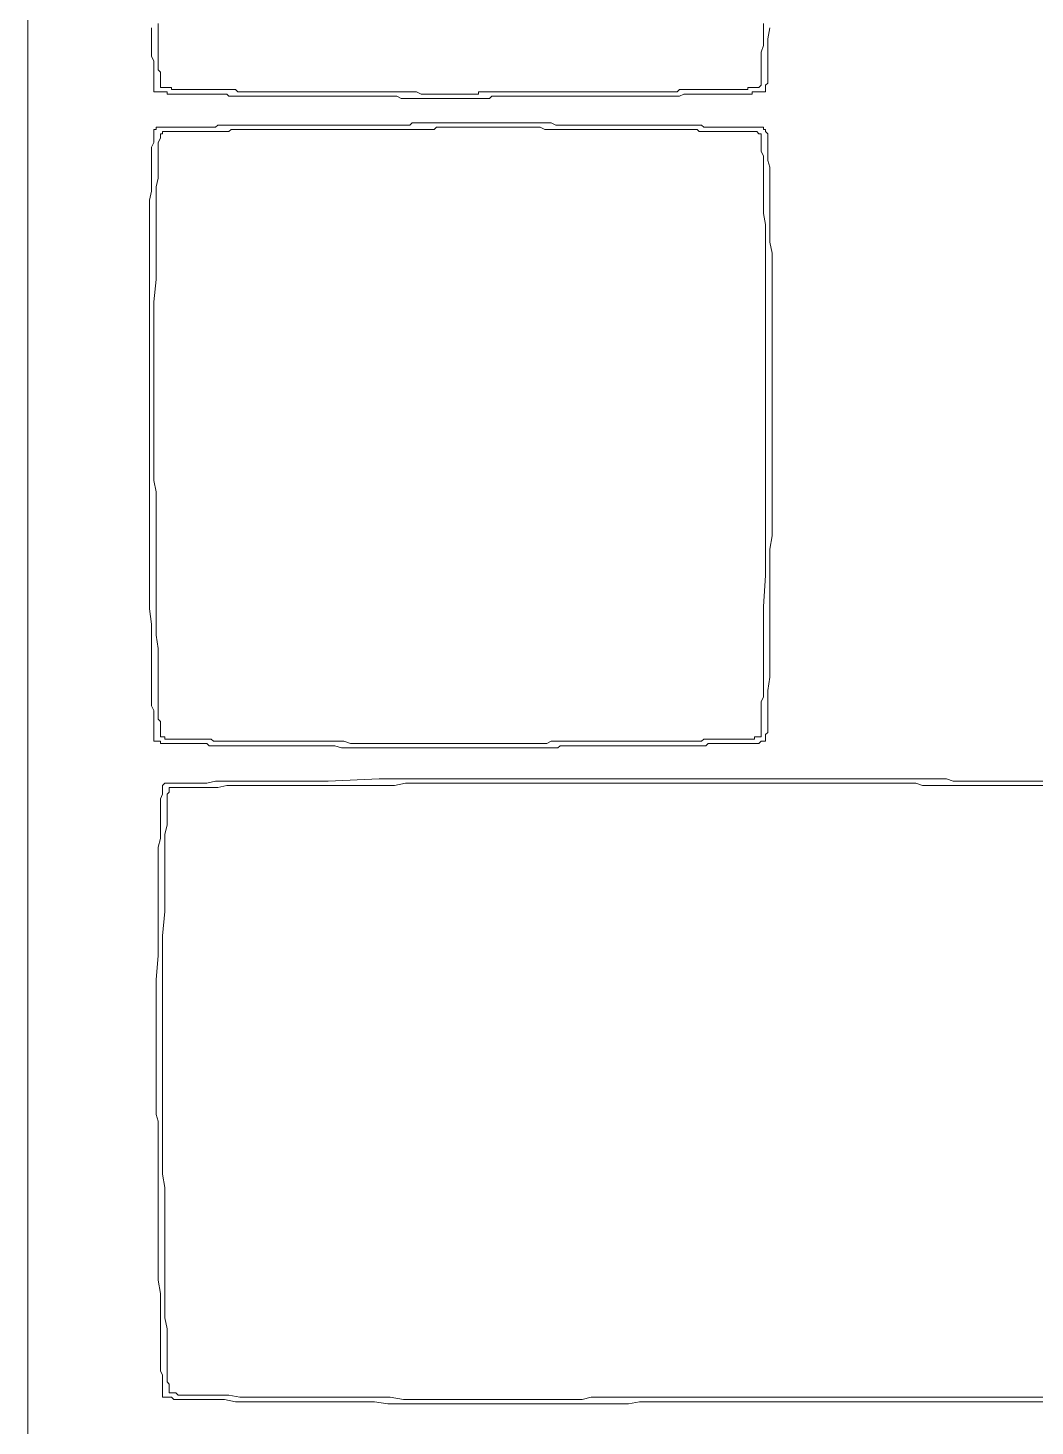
# Model space of a CAD drawing. Extents: x 185064 to 343242, y -369192 to -264966.
# Drawn here: x 263208 to 264792, y -294401 to -292202 of the extents above; entities that cross this region are included whole.
import ezdxf

# ---------------------------------------------------------------- set-up
doc = ezdxf.new("R2010")
doc.units = 0

# ---------------------------------------------------------------- blocks, each defined once
blk = doc.blocks.new('awertawer')
at = {"color": 8, "lineweight": 0}
blk.add_lwpolyline([(250105.4, -310704.4), (254393.8, -310704.4), (254393.8, -313852.9), (250105.4, -313852.9)], close=True, dxfattribs=at)
at = {"color": 3, "lineweight": 0}
for points in [[(251166.5, -311733.9), (251163.3, -311749.7), (251163.3, -311759.2), (251163.3, -311765.5), (251163.3, -311775), (251163.3, -311781.3), (251163.3, -311787.6), (251163.3, -311793.9), (251163.3, -311797.1), (251163.3, -311803.4), (251163.3, -311809.7), (251163.3, -311812.9), (251160.1, -311816), (251160.1, -311819.2), (251160.1, -311822.3), (251160.1, -311825.5), (251157, -311825.5), (251153.8, -311825.5), (251150.7, -311825.5), (251147.5, -311825.5), (251144.4, -311825.5), (251141.2, -311825.5), (251141.2, -311828.7), (251138, -311828.7), (251134.9, -311828.7), (251131.7, -311828.7), (251128.6, -311828.7), (251125.4, -311828.7), (251122.3, -311828.7), (251119.1, -311828.7), (251115.9, -311828.7), (251112.8, -311828.7), (251109.6, -311828.7), (251106.5, -311828.7), (251103.3, -311828.7), (251100.1, -311828.7), (251097, -311828.7), (251093.8, -311828.7), (251087.5, -311828.7), (251084.4, -311828.7), (251081.2, -311828.7), (251078, -311828.7), (251074.9, -311828.7), (251071.7, -311828.7), (251065.4, -311828.7), (251062.3, -311828.7), (251059.1, -311828.7), (251055.9, -311828.7), (251049.6, -311828.7), (251046.5, -311828.7), (251043.3, -311828.7), (251037, -311831.8), (251033.8, -311831.8), (251030.7, -311831.8), (251024.4, -311831.8), (251021.2, -311831.8), (251018, -311831.8), (251011.7, -311831.8), (251008.6, -311831.8), (251002.3, -311831.8), (250995.9, -311831.8), (250986.5, -311831.8), (250977, -311831.8), (250967.5, -311831.8), (250948.6, -311831.8), (250929.6, -311831.8), (250920.1, -311831.8), (250910.7, -311831.8), (250904.4, -311831.8), (250894.9, -311831.8), (250885.4, -311831.8), (250879.1, -311831.8), (250875.9, -311831.8), (250872.8, -311831.8), (250866.5, -311831.8), (250863.3, -311831.8), (250860.1, -311831.8), (250853.8, -311831.8), (250850.7, -311831.8), (250847.5, -311831.8), (250841.2, -311831.8), (250838, -311831.8), (250834.9, -311831.8), (250828.6, -311831.8), (250825.4, -311831.8), (250822.3, -311831.8), (250819.1, -311831.8), (250815.9, -311831.8), (250809.6, -311831.8), (250806.5, -311831.8), (250803.3, -311831.8), (250800.1, -311831.8), (250797, -311831.8), (250793.8, -311831.8), (250790.7, -311831.8), (250787.5, -311831.8), (250784.4, -311831.8), (250781.2, -311831.8), (250778, -311831.8), (250774.9, -311831.8), (250771.7, -311831.8), (250768.6, -311831.8), (250765.4, -311835), (250762.3, -311835), (250759.1, -311835), (250755.9, -311835), (250752.8, -311835), (250749.6, -311835), (250746.5, -311835), (250743.3, -311835), (250740.1, -311835), (250737, -311835), (250733.8, -311835), (250730.7, -311835), (250727.5, -311835), (250724.4, -311835), (250721.2, -311835), (250718, -311835), (250714.9, -311835), (250711.7, -311835), (250708.6, -311835), (250705.4, -311835), (250702.3, -311835), (250699.1, -311835), (250695.9, -311835), (250692.8, -311835), (250689.6, -311835), (250686.5, -311835), (250680.1, -311835), (250677, -311835), (250673.8, -311835), (250670.7, -311835), (250667.5, -311835), (250661.2, -311835), (250658, -311835), (250654.9, -311835), (250651.7, -311835), (250645.4, -311835), (250642.3, -311835), (250639.1, -311835), (250632.8, -311831.8), (250629.6, -311831.8), (250626.5, -311831.8), (250620.1, -311831.8), (250617, -311831.8), (250610.7, -311831.8), (250607.5, -311831.8), (250604.4, -311831.8), (250598, -311831.8), (250594.9, -311831.8), (250588.6, -311831.8), (250579.1, -311831.8), (250569.6, -311831.8), (250560.1, -311831.8), (250553.8, -311831.8), (250544.4, -311831.8), (250534.9, -311831.8), (250515.9, -311831.8), (250506.5, -311831.8), (250497, -311831.8), (250487.5, -311831.8), (250478, -311831.8), (250468.6, -311831.8), (250459.1, -311831.8), (250452.8, -311831.8), (250449.6, -311831.8), (250446.5, -311831.8), (250440.1, -311831.8), (250437, -311831.8), (250430.7, -311831.8), (250427.5, -311831.8), (250424.4, -311831.8), (250418, -311831.8), (250414.9, -311831.8), (250411.7, -311831.8), (250405.4, -311831.8), (250402.3, -311831.8), (250399.1, -311831.8), (250392.8, -311831.8), (250389.6, -311828.7), (250386.5, -311828.7), (250383.3, -311828.7), (250377, -311828.7), (250373.8, -311828.7), (250370.7, -311828.7), (250367.5, -311828.7), (250364.4, -311828.7), (250361.2, -311828.7), (250354.9, -311828.7), (250351.7, -311828.7), (250348.6, -311828.7), (250345.4, -311828.7), (250342.3, -311828.7), (250339.1, -311828.7), (250335.9, -311828.7), (250332.8, -311828.7), (250329.6, -311828.7), (250326.5, -311828.7), (250323.3, -311828.7), (250320.1, -311828.7), (250317, -311828.7), (250313.8, -311828.7), (250310.7, -311828.7), (250307.5, -311828.7), (250304.4, -311828.7), (250304.4, -311825.5), (250301.2, -311825.5), (250298, -311825.5), (250294.9, -311825.5), (250291.7, -311825.5), (250288.6, -311825.5), (250285.4, -311825.5), (250285.4, -311822.3), (250285.4, -311819.2), (250285.4, -311816), (250285.4, -311812.9), (250285.4, -311809.7), (250285.4, -311803.4), (250285.4, -311797.1), (250285.4, -311793.9), (250285.4, -311787.6), (250285.4, -311781.3), (250282.3, -311775), (250282.3, -311765.5), (250282.3, -311759.2), (250282.3, -311749.7), (250282.3, -311733.9)], [(251157, -311727.6), (251157, -311746.5), (251157, -311752.9), (251157, -311759.2), (251153.8, -311768.7), (251153.8, -311775), (251153.8, -311781.3), (251153.8, -311787.6), (251153.8, -311793.9), (251153.8, -311797.1), (251153.8, -311803.4), (251153.8, -311806.5), (251153.8, -311809.7), (251153.8, -311812.9), (251153.8, -311816), (251150.7, -311819.2), (251147.5, -311819.2), (251144.4, -311819.2), (251141.2, -311819.2), (251138, -311819.2), (251134.9, -311819.2), (251134.9, -311822.3), (251131.7, -311822.3), (251128.6, -311822.3), (251125.4, -311822.3), (251122.3, -311822.3), (251119.1, -311822.3), (251115.9, -311822.3), (251112.8, -311822.3), (251109.6, -311822.3), (251106.5, -311822.3), (251103.3, -311822.3), (251100.1, -311822.3), (251097, -311822.3), (251093.8, -311822.3), (251090.7, -311822.3), (251087.5, -311822.3), (251084.4, -311822.3), (251081.2, -311822.3), (251078, -311822.3), (251074.9, -311822.3), (251071.7, -311822.3), (251068.6, -311822.3), (251065.4, -311822.3), (251059.1, -311822.3), (251055.9, -311822.3), (251052.8, -311822.3), (251049.6, -311822.3), (251043.3, -311822.3), (251040.1, -311822.3), (251037, -311822.3), (251033.8, -311825.5), (251027.5, -311825.5), (251024.4, -311825.5), (251021.2, -311825.5), (251014.9, -311825.5), (251011.7, -311825.5), (251008.6, -311825.5), (251002.3, -311825.5), (250999.1, -311825.5), (250989.6, -311825.5), (250980.1, -311825.5), (250970.7, -311825.5), (250964.4, -311825.5), (250945.4, -311825.5), (250926.5, -311825.5), (250917, -311825.5), (250910.7, -311825.5), (250901.2, -311825.5), (250891.7, -311825.5), (250882.3, -311825.5), (250879.1, -311825.5), (250872.8, -311825.5), (250869.6, -311825.5), (250866.5, -311825.5), (250860.1, -311825.5), (250857, -311825.5), (250853.8, -311825.5), (250847.5, -311825.5), (250844.4, -311825.5), (250841.2, -311825.5), (250838, -311825.5), (250831.7, -311825.5), (250828.6, -311825.5), (250825.4, -311825.5), (250822.3, -311825.5), (250819.1, -311825.5), (250812.8, -311825.5), (250809.6, -311825.5), (250806.5, -311825.5), (250803.3, -311825.5), (250800.1, -311825.5), (250797, -311825.5), (250793.8, -311825.5), (250790.7, -311825.5), (250787.5, -311825.5), (250784.4, -311825.5), (250781.2, -311825.5), (250778, -311825.5), (250774.9, -311825.5), (250771.7, -311825.5), (250768.6, -311825.5), (250765.4, -311825.5), (250762.3, -311825.5), (250759.1, -311825.5), (250755.9, -311825.5), (250752.8, -311825.5), (250749.6, -311825.5), (250749.6, -311828.7), (250746.5, -311828.7), (250743.3, -311828.7), (250740.1, -311828.7), (250737, -311828.7), (250733.8, -311828.7), (250730.7, -311828.7), (250727.5, -311828.7), (250724.4, -311828.7), (250721.2, -311828.7), (250718, -311828.7), (250714.9, -311828.7), (250711.7, -311828.7), (250708.6, -311828.7), (250705.4, -311828.7), (250702.3, -311828.7), (250699.1, -311828.7), (250695.9, -311828.7), (250692.8, -311828.7), (250689.6, -311828.7), (250686.5, -311828.7), (250680.1, -311828.7), (250677, -311828.7), (250673.8, -311828.7), (250670.7, -311828.7), (250667.5, -311828.7), (250661.2, -311825.5), (250658, -311825.5), (250654.9, -311825.5), (250651.7, -311825.5), (250645.4, -311825.5), (250642.3, -311825.5), (250639.1, -311825.5), (250632.8, -311825.5), (250629.6, -311825.5), (250626.5, -311825.5), (250620.1, -311825.5), (250617, -311825.5), (250610.7, -311825.5), (250607.5, -311825.5), (250604.4, -311825.5), (250598, -311825.5), (250594.9, -311825.5), (250585.4, -311825.5), (250575.9, -311825.5), (250566.5, -311825.5), (250557, -311825.5), (250547.5, -311825.5), (250538, -311825.5), (250519.1, -311825.5), (250509.6, -311825.5), (250503.3, -311825.5), (250493.8, -311825.5), (250484.4, -311825.5), (250474.9, -311825.5), (250465.4, -311825.5), (250462.3, -311825.5), (250455.9, -311825.5), (250452.8, -311825.5), (250446.5, -311825.5), (250443.3, -311825.5), (250440.1, -311825.5), (250433.8, -311825.5), (250430.7, -311825.5), (250424.4, -311825.5), (250421.2, -311825.5), (250418, -311825.5), (250411.7, -311825.5), (250408.6, -311825.5), (250405.4, -311825.5), (250402.3, -311822.3), (250395.9, -311822.3), (250392.8, -311822.3), (250389.6, -311822.3), (250386.5, -311822.3), (250383.3, -311822.3), (250377, -311822.3), (250373.8, -311822.3), (250370.7, -311822.3), (250367.5, -311822.3), (250364.4, -311822.3), (250361.2, -311822.3), (250358, -311822.3), (250354.9, -311822.3), (250351.7, -311822.3), (250348.6, -311822.3), (250345.4, -311822.3), (250342.3, -311822.3), (250339.1, -311822.3), (250335.9, -311822.3), (250332.8, -311822.3), (250329.6, -311822.3), (250326.5, -311822.3), (250323.3, -311822.3), (250320.1, -311822.3), (250317, -311822.3), (250313.8, -311822.3), (250310.7, -311822.3), (250310.7, -311819.2), (250307.5, -311819.2), (250304.4, -311819.2), (250301.2, -311819.2), (250298, -311819.2), (250294.9, -311819.2), (250294.9, -311816), (250294.9, -311812.9), (250294.9, -311809.7), (250294.9, -311806.5), (250294.9, -311803.4), (250294.9, -311797.1), (250291.7, -311793.9), (250291.7, -311787.6), (250291.7, -311781.3), (250291.7, -311775), (250291.7, -311768.7), (250291.7, -311759.2), (250291.7, -311752.9), (250291.7, -311746.5), (250291.7, -311727.6)], [(250298, -313691.8), (250298, -313688.7), (250298, -313685.5), (250298, -313682.3), (250298, -313679.2), (250298, -313676), (250298, -313669.7), (250298, -313666.5), (250298, -313660.2), (250294.9, -313653.9), (250294.9, -313647.6), (250294.9, -313641.3), (250294.9, -313631.8), (250294.9, -313625.5), (250294.9, -313616), (250294.9, -313600.2), (250294.9, -313581.3), (250294.9, -313562.3), (250294.9, -313543.4), (250291.7, -313524.4), (250291.7, -313502.3), (250291.7, -313461.3), (250291.7, -313417.1), (250291.7, -313398.1), (250291.7, -313376), (250291.7, -313357.1), (250291.7, -313338.1), (250291.7, -313319.2), (250291.7, -313303.4), (250291.7, -313297.1), (250288.6, -313287.6), (250288.6, -313281.3), (250288.6, -313275), (250288.6, -313268.7), (250288.6, -313262.3), (250288.6, -313256), (250288.6, -313252.9), (250288.6, -313246.5), (250288.6, -313243.4), (250288.6, -313240.2), (250288.6, -313237.1), (250288.6, -313233.9), (250288.6, -313230.8), (250288.6, -313215), (250288.6, -313199.2), (250288.6, -313164.4), (250288.6, -313095), (250291.7, -313060.2), (250291.7, -313025.5), (250291.7, -312993.9), (250291.7, -312978.1), (250291.7, -312962.3), (250291.7, -312946.5), (250291.7, -312930.8), (250291.7, -312918.1), (250291.7, -312905.5), (250294.9, -312892.9), (250294.9, -312880.2), (250294.9, -312870.8), (250294.9, -312858.1), (250294.9, -312848.7), (250294.9, -312842.3), (250294.9, -312836), (250298, -312829.7), (250298, -312823.4), (250298, -312820.2), (250298, -312817.1)], [(250298, -312817.1), (250301.2, -312813.9), (250304.4, -312813.9), (250307.5, -312813.9), (250310.7, -312813.9), (250313.8, -312813.9), (250320.1, -312813.9), (250329.6, -312813.9), (250339.1, -312813.9), (250348.6, -312813.9), (250361.2, -312813.9), (250373.8, -312810.8), (250386.5, -312810.8), (250402.3, -312810.8), (250414.9, -312810.8), (250430.7, -312810.8), (250446.5, -312810.8), (250465.4, -312810.8), (250481.2, -312810.8), (250500.1, -312810.8), (250534.9, -312810.8), (250607.5, -312807.6), (250642.3, -312807.6), (250658, -312807.6), (250673.8, -312807.6), (250692.8, -312807.6), (250705.4, -312807.6), (250721.2, -312807.6), (250737, -312807.6)], [(250307.5, -312823.4), (250307.5, -312820.2), (250310.7, -312820.2), (250313.8, -312820.2), (250317, -312820.2), (250320.1, -312820.2), (250323.3, -312820.2), (250326.5, -312820.2), (250332.8, -312820.2), (250335.9, -312820.2), (250342.3, -312820.2), (250351.7, -312820.2), (250364.4, -312820.2), (250377, -312820.2), (250389.6, -312817.1), (250405.4, -312817.1), (250421.2, -312817.1), (250437, -312817.1), (250452.8, -312817.1), (250471.7, -312817.1), (250487.5, -312817.1), (250560.1, -312817.1), (250594.9, -312817.1), (250613.8, -312817.1), (250629.6, -312817.1), (250645.4, -312813.9), (250661.2, -312813.9), (250677, -312813.9), (250692.8, -312813.9), (250705.4, -312813.9), (250718, -312813.9), (250727.5, -312813.9), (250737, -312813.9)], [(250737, -312807.6), (250740.1, -312807.6), (250743.3, -312807.6), (250746.5, -312807.6), (250749.6, -312807.6), (250752.8, -312807.6), (250755.9, -312807.6), (250759.1, -312807.6), (250762.3, -312807.6), (250765.4, -312807.6), (250768.6, -312807.6), (250771.7, -312807.6), (250774.9, -312807.6), (250778, -312807.6), (250781.2, -312807.6), (250784.4, -312807.6), (250787.5, -312807.6), (250790.7, -312807.6), (250793.8, -312807.6), (250797, -312807.6), (250800.1, -312807.6), (250803.3, -312807.6), (250806.5, -312807.6), (250809.6, -312807.6), (250812.8, -312807.6), (250815.9, -312807.6), (250819.1, -312807.6), (250822.3, -312807.6), (250825.4, -312807.6), (250828.6, -312807.6), (250831.7, -312807.6), (250834.9, -312807.6), (250838, -312807.6), (250841.2, -312807.6), (250844.4, -312807.6), (250847.5, -312807.6), (250850.7, -312807.6), (250853.8, -312807.6), (250857, -312807.6), (250860.1, -312807.6), (250863.3, -312807.6), (250866.5, -312807.6), (250869.6, -312807.6), (250872.8, -312807.6), (250875.9, -312807.6), (250879.1, -312807.6), (250882.3, -312807.6), (250885.4, -312807.6), (250888.6, -312807.6), (250891.7, -312807.6), (250894.9, -312807.6), (250898, -312807.6), (250901.2, -312807.6), (250904.4, -312807.6), (250907.5, -312807.6), (250913.8, -312807.6), (250917, -312807.6), (250920.1, -312807.6), (250923.3, -312807.6), (250926.5, -312807.6), (250929.6, -312807.6), (250932.8, -312807.6), (250935.9, -312807.6), (250939.1, -312807.6), (250942.3, -312807.6), (250945.4, -312807.6), (250948.6, -312807.6), (250954.9, -312807.6), (250958, -312807.6), (250961.2, -312807.6), (250964.4, -312807.6), (250967.5, -312807.6), (250970.7, -312807.6), (250973.8, -312807.6), (250983.3, -312807.6), (250989.6, -312807.6), (250999.1, -312807.6), (251005.4, -312807.6), (251011.7, -312807.6), (251021.2, -312807.6), (251027.5, -312807.6), (251037, -312807.6), (251046.5, -312807.6), (251052.8, -312807.6), (251062.3, -312807.6), (251068.6, -312807.6), (251078, -312807.6), (251087.5, -312807.6), (251093.8, -312807.6), (251103.3, -312807.6), (251112.8, -312807.6), (251122.3, -312807.6), (251131.7, -312807.6), (251138, -312807.6), (251147.5, -312807.6), (251157, -312807.6), (251166.5, -312807.6), (251175.9, -312807.6), (251185.4, -312807.6), (251194.9, -312807.6), (251204.4, -312807.6), (251213.8, -312807.6), (251220.1, -312807.6), (251229.6, -312807.6), (251239.1, -312807.6), (251251.7, -312807.6), (251261.2, -312807.6), (251270.7, -312807.6), (251280.1, -312807.6), (251289.6, -312807.6), (251299.1, -312807.6), (251308.6, -312807.6), (251318, -312807.6), (251327.5, -312807.6), (251337, -312807.6), (251349.6, -312807.6), (251359.1, -312807.6), (251368.6, -312807.6), (251378, -312807.6), (251387.5, -312807.6), (251400.1, -312807.6), (251409.6, -312807.6), (251419.1, -312807.6), (251428.6, -312810.8), (251438, -312810.8), (251450.7, -312810.8), (251460.1, -312810.8), (251482.3, -312810.8), (251501.2, -312810.8), (251523.3, -312810.8), (251542.3, -312810.8), (251564.4, -312810.8)], [(250737, -312813.9), (250740.1, -312813.9), (250743.3, -312813.9), (250746.5, -312813.9), (250749.6, -312813.9), (250752.8, -312813.9), (250755.9, -312813.9), (250759.1, -312813.9), (250762.3, -312813.9), (250765.4, -312813.9), (250768.6, -312813.9), (250771.7, -312813.9), (250774.9, -312813.9), (250778, -312813.9), (250781.2, -312813.9), (250784.4, -312813.9), (250787.5, -312813.9), (250790.7, -312813.9), (250793.8, -312813.9), (250797, -312813.9), (250800.1, -312813.9), (250803.3, -312813.9), (250806.5, -312813.9), (250809.6, -312813.9), (250812.8, -312813.9), (250815.9, -312813.9), (250819.1, -312813.9), (250822.3, -312813.9), (250825.4, -312813.9), (250828.6, -312813.9), (250831.7, -312813.9), (250834.9, -312813.9), (250838, -312813.9), (250841.2, -312813.9), (250844.4, -312813.9), (250847.5, -312813.9), (250850.7, -312813.9), (250853.8, -312813.9), (250857, -312813.9), (250860.1, -312813.9), (250863.3, -312813.9), (250866.5, -312813.9), (250869.6, -312813.9), (250872.8, -312813.9), (250875.9, -312813.9), (250879.1, -312813.9), (250882.3, -312813.9), (250885.4, -312813.9), (250888.6, -312813.9), (250891.7, -312813.9), (250894.9, -312813.9), (250898, -312813.9), (250901.2, -312813.9), (250904.4, -312813.9), (250907.5, -312813.9), (250910.7, -312813.9), (250913.8, -312813.9), (250917, -312813.9), (250920.1, -312813.9), (250923.3, -312813.9), (250929.6, -312813.9), (250932.8, -312813.9), (250935.9, -312813.9), (250939.1, -312813.9), (250942.3, -312813.9), (250945.4, -312813.9), (250948.6, -312813.9), (250951.7, -312813.9), (250954.9, -312813.9), (250958, -312813.9), (250964.4, -312813.9), (250967.5, -312813.9), (250970.7, -312813.9), (250973.8, -312813.9), (250980.1, -312813.9), (250989.6, -312813.9), (250995.9, -312813.9), (251005.4, -312813.9), (251011.7, -312813.9), (251018, -312813.9), (251027.5, -312813.9), (251033.8, -312813.9), (251043.3, -312813.9), (251052.8, -312813.9), (251059.1, -312813.9), (251068.6, -312813.9), (251074.9, -312813.9), (251084.4, -312813.9), (251093.8, -312813.9), (251103.3, -312813.9), (251109.6, -312813.9), (251119.1, -312813.9), (251128.6, -312813.9), (251138, -312813.9), (251144.4, -312813.9), (251153.8, -312813.9), (251163.3, -312813.9), (251172.8, -312813.9), (251182.3, -312813.9), (251191.7, -312813.9), (251201.2, -312813.9), (251210.7, -312813.9), (251220.1, -312813.9), (251229.6, -312813.9), (251239.1, -312813.9), (251248.6, -312813.9), (251258, -312813.9), (251267.5, -312813.9), (251277, -312813.9), (251286.5, -312813.9), (251295.9, -312813.9), (251305.4, -312813.9), (251314.9, -312813.9), (251324.4, -312813.9), (251333.8, -312813.9), (251343.3, -312813.9), (251355.9, -312813.9), (251365.4, -312813.9), (251374.9, -312813.9), (251384.4, -312817.1), (251393.8, -312817.1), (251406.5, -312817.1), (251415.9, -312817.1), (251425.4, -312817.1), (251434.9, -312817.1), (251444.4, -312817.1), (251457, -312817.1), (251475.9, -312817.1), (251498, -312817.1), (251517, -312817.1), (251539.1, -312817.1), (251558, -312817.1)], [(251589.6, -313698.1), (251507.5, -313698.1), (251466.5, -313698.1), (251425.4, -313698.1), (251384.4, -313698.1), (251346.5, -313698.1), (251305.4, -313698.1), (251267.5, -313698.1), (251229.6, -313698.1), (251194.9, -313698.1), (251157, -313698.1), (251122.3, -313698.1), (251087.5, -313698.1), (251055.9, -313698.1), (251024.4, -313698.1), (251008.6, -313698.1), (250992.8, -313698.1), (250980.1, -313698.1), (250964.4, -313701.3), (250951.7, -313701.3), (250935.9, -313701.3), (250923.3, -313701.3), (250910.7, -313701.3), (250898, -313701.3), (250885.4, -313701.3), (250875.9, -313701.3), (250863.3, -313701.3), (250853.8, -313701.3), (250844.4, -313701.3), (250831.7, -313701.3), (250822.3, -313701.3), (250815.9, -313701.3), (250806.5, -313701.3), (250800.1, -313701.3), (250790.7, -313701.3), (250784.4, -313701.3), (250778, -313701.3), (250771.7, -313701.3), (250768.6, -313701.3), (250762.3, -313701.3), (250759.1, -313701.3), (250755.9, -313701.3), (250752.8, -313701.3), (250749.6, -313701.3)], [(250307.5, -313685.5), (250307.5, -313682.3), (250307.5, -313679.2), (250307.5, -313676), (250307.5, -313672.9), (250304.4, -313669.7), (250304.4, -313663.4), (250304.4, -313660.2), (250304.4, -313653.9), (250304.4, -313647.6), (250304.4, -313641.3), (250304.4, -313635), (250304.4, -313628.7), (250304.4, -313619.2), (250304.4, -313612.9), (250304.4, -313593.9), (250301.2, -313578.1), (250301.2, -313559.2), (250301.2, -313537.1), (250301.2, -313518.1), (250301.2, -313499.2), (250301.2, -313455), (250301.2, -313413.9), (250301.2, -313391.8), (250298, -313372.9), (250298, -313353.9), (250298, -313335), (250298, -313316), (250298, -313300.2), (250298, -313293.9), (250298, -313284.4), (250298, -313278.1), (250298, -313271.8), (250298, -313265.5), (250298, -313259.2), (250298, -313256), (250298, -313249.7), (250298, -313246.5), (250298, -313243.4), (250298, -313240.2), (250298, -313237.1), (250298, -313233.9), (250298, -313230.8), (250298, -313215), (250298, -313199.2), (250298, -313167.6), (250298, -313098.1), (250298, -313063.4), (250298, -313031.8), (250301.2, -312997.1), (250301.2, -312981.3), (250301.2, -312965.5), (250301.2, -312952.9), (250301.2, -312937.1), (250301.2, -312924.4), (250301.2, -312911.8), (250301.2, -312899.2), (250301.2, -312886.5), (250304.4, -312873.9), (250304.4, -312864.4), (250304.4, -312855), (250304.4, -312848.7), (250304.4, -312839.2), (250304.4, -312832.9), (250304.4, -312829.7), (250307.5, -312826.5), (250307.5, -312823.4)], [(251586.5, -313691.8), (251504.4, -313691.8), (251463.3, -313691.8), (251422.3, -313691.8), (251384.4, -313691.8), (251343.3, -313691.8), (251305.4, -313691.8), (251267.5, -313691.8), (251229.6, -313691.8), (251191.7, -313691.8), (251157, -313691.8), (251122.3, -313691.8), (251087.5, -313691.8), (251055.9, -313691.8), (251024.4, -313691.8), (251008.6, -313691.8), (250992.8, -313691.8), (250977, -313691.8), (250964.4, -313691.8), (250951.7, -313691.8), (250935.9, -313691.8), (250923.3, -313691.8), (250910.7, -313691.8), (250898, -313695), (250885.4, -313695), (250875.9, -313695), (250863.3, -313695), (250853.8, -313695), (250844.4, -313695), (250834.9, -313695), (250825.4, -313695), (250815.9, -313695), (250806.5, -313695), (250800.1, -313695), (250793.8, -313695), (250787.5, -313695), (250781.2, -313695), (250774.9, -313695), (250768.6, -313695), (250765.4, -313695), (250759.1, -313695), (250755.9, -313695), (250752.8, -313695), (250749.6, -313695)], [(250749.6, -313701.3), (250743.3, -313701.3), (250740.1, -313701.3), (250727.5, -313701.3), (250714.9, -313701.3), (250702.3, -313701.3), (250686.5, -313701.3), (250670.7, -313701.3), (250654.9, -313701.3), (250635.9, -313701.3), (250620.1, -313701.3), (250601.2, -313698.1), (250563.3, -313698.1), (250487.5, -313698.1), (250471.7, -313698.1), (250452.8, -313698.1), (250433.8, -313698.1), (250418, -313698.1), (250402.3, -313698.1), (250386.5, -313695), (250370.7, -313695), (250358, -313695), (250345.4, -313695), (250335.9, -313695), (250329.6, -313695), (250323.3, -313695), (250320.1, -313695), (250317, -313695), (250313.8, -313695), (250310.7, -313691.8), (250307.5, -313691.8), (250304.4, -313691.8), (250301.2, -313691.8), (250298, -313691.8)], [(250749.6, -313695), (250746.5, -313695), (250740.1, -313695), (250730.7, -313695), (250718, -313695), (250705.4, -313695), (250689.6, -313695), (250673.8, -313695), (250658, -313695), (250642.3, -313695), (250623.3, -313691.8), (250607.5, -313691.8), (250569.6, -313691.8), (250497, -313691.8), (250478, -313691.8), (250459.1, -313691.8), (250443.3, -313691.8), (250424.4, -313691.8), (250408.6, -313691.8), (250392.8, -313688.7), (250380.1, -313688.7), (250367.5, -313688.7), (250354.9, -313688.7), (250342.3, -313688.7), (250339.1, -313688.7), (250332.8, -313688.7), (250329.6, -313688.7), (250323.3, -313688.7), (250320.1, -313688.7), (250317, -313685.5), (250313.8, -313685.5), (250310.7, -313685.5), (250307.5, -313685.5)]]:
    blk.add_lwpolyline(points, dxfattribs=at)
for points in [[(250724.4, -311869.7), (250727.5, -311869.7), (250730.7, -311869.7), (250733.8, -311869.7), (250737, -311869.7), (250740.1, -311869.7), (250743.3, -311869.7), (250746.5, -311869.7), (250749.6, -311869.7), (250752.8, -311869.7), (250755.9, -311869.7), (250759.1, -311869.7), (250762.3, -311869.7), (250765.4, -311869.7), (250768.6, -311869.7), (250771.7, -311869.7), (250774.9, -311869.7), (250778, -311869.7), (250781.2, -311869.7), (250784.4, -311869.7), (250787.5, -311869.7), (250793.8, -311869.7), (250797, -311869.7), (250800.1, -311869.7), (250803.3, -311869.7), (250806.5, -311869.7), (250812.8, -311869.7), (250815.9, -311869.7), (250819.1, -311869.7), (250825.4, -311869.7), (250828.6, -311869.7), (250831.7, -311869.7), (250838, -311869.7), (250841.2, -311869.7), (250844.4, -311869.7), (250850.7, -311869.7), (250853.8, -311869.7), (250860.1, -311872.9), (250863.3, -311872.9), (250866.5, -311872.9), (250872.8, -311872.9), (250875.9, -311872.9), (250882.3, -311872.9), (250885.4, -311872.9), (250894.9, -311872.9), (250904.4, -311872.9), (250913.8, -311872.9), (250923.3, -311872.9), (250942.3, -311872.9), (250951.7, -311872.9), (250961.2, -311872.9), (250970.7, -311872.9), (250980.1, -311872.9), (250989.6, -311872.9), (250995.9, -311872.9), (250999.1, -311872.9), (251005.4, -311872.9), (251008.6, -311872.9), (251011.7, -311872.9), (251018, -311872.9), (251021.2, -311872.9), (251027.5, -311872.9), (251030.7, -311872.9), (251033.8, -311872.9), (251040.1, -311872.9), (251043.3, -311872.9), (251049.6, -311872.9), (251052.8, -311872.9), (251055.9, -311872.9), (251059.1, -311872.9), (251065.4, -311872.9), (251068.6, -311872.9), (251071.7, -311876), (251074.9, -311876), (251081.2, -311876), (251084.4, -311876), (251087.5, -311876), (251090.7, -311876), (251093.8, -311876), (251097, -311876), (251100.1, -311876), (251106.5, -311876), (251109.6, -311876), (251112.8, -311876), (251115.9, -311876), (251119.1, -311876), (251122.3, -311876), (251125.4, -311876), (251128.6, -311876), (251131.7, -311876), (251134.9, -311876), (251138, -311876), (251141.2, -311876), (251144.4, -311876), (251147.5, -311876), (251150.7, -311876), (251153.8, -311876), (251157, -311876), (251157, -311879.2), (251160.1, -311879.2), (251160.1, -311882.3), (251163.3, -311885.5), (251163.3, -311891.8), (251163.3, -311898.1), (251163.3, -311904.4), (251163.3, -311913.9), (251163.3, -311923.4), (251166.5, -311932.9), (251166.5, -311942.3), (251166.5, -311955), (251166.5, -311967.6), (251166.5, -311980.2), (251166.5, -311996), (251166.5, -312008.7), (251166.5, -312024.4), (251166.5, -312040.2), (251169.6, -312056), (251169.6, -312087.6), (251169.6, -312122.3), (251169.6, -312157.1), (251169.6, -312226.5), (251169.6, -312261.3), (251169.6, -312277.1), (251169.6, -312292.9), (251169.6, -312296), (251169.6, -312299.2), (251169.6, -312302.3), (251169.6, -312305.5), (251169.6, -312308.7), (251169.6, -312315), (251169.6, -312318.1), (251169.6, -312324.4), (251169.6, -312330.8), (251169.6, -312337.1), (251169.6, -312343.4), (251169.6, -312349.7), (251169.6, -312359.2), (251169.6, -312365.5), (251169.6, -312384.4), (251169.6, -312400.2), (251169.6, -312419.2), (251169.6, -312438.1), (251169.6, -312460.2), (251166.5, -312479.2), (251166.5, -312523.4), (251166.5, -312564.4), (251166.5, -312586.5), (251166.5, -312605.5), (251166.5, -312627.6), (251166.5, -312646.5), (251166.5, -312662.3), (251163.3, -312681.3), (251163.3, -312687.6), (251163.3, -312697.1), (251163.3, -312703.4), (251163.3, -312709.7), (251163.3, -312716), (251163.3, -312722.3), (251163.3, -312728.7), (251163.3, -312731.8), (251163.3, -312738.1), (251163.3, -312741.3), (251160.1, -312744.4), (251160.1, -312747.6), (251160.1, -312750.8), (251160.1, -312753.9), (251157, -312753.9), (251153.8, -312753.9), (251150.7, -312757.1), (251147.5, -312757.1), (251144.4, -312757.1), (251141.2, -312757.1), (251138, -312757.1), (251134.9, -312757.1), (251131.7, -312757.1), (251128.6, -312757.1), (251125.4, -312757.1), (251122.3, -312757.1), (251119.1, -312757.1), (251115.9, -312757.1), (251112.8, -312757.1), (251109.6, -312757.1), (251106.5, -312757.1), (251103.3, -312757.1), (251100.1, -312757.1), (251097, -312757.1), (251093.8, -312757.1), (251087.5, -312757.1), (251084.4, -312757.1), (251081.2, -312757.1), (251078, -312757.1), (251074.9, -312760.2), (251071.7, -312760.2), (251065.4, -312760.2), (251062.3, -312760.2), (251059.1, -312760.2), (251055.9, -312760.2), (251049.6, -312760.2), (251046.5, -312760.2), (251043.3, -312760.2), (251037, -312760.2), (251033.8, -312760.2), (251030.7, -312760.2), (251024.4, -312760.2), (251021.2, -312760.2), (251018, -312760.2), (251011.7, -312760.2), (251008.6, -312760.2), (251002.3, -312760.2), (250995.9, -312760.2), (250986.5, -312760.2), (250977, -312760.2), (250967.5, -312760.2), (250948.6, -312760.2), (250929.6, -312760.2), (250920.1, -312760.2), (250910.7, -312760.2), (250904.4, -312760.2), (250894.9, -312760.2), (250885.4, -312760.2), (250879.1, -312760.2), (250875.9, -312760.2), (250872.8, -312760.2), (250866.5, -312760.2), (250863.3, -312763.4), (250860.1, -312763.4), (250853.8, -312763.4), (250850.7, -312763.4), (250847.5, -312763.4), (250841.2, -312763.4), (250838, -312763.4), (250834.9, -312763.4), (250828.6, -312763.4), (250825.4, -312763.4), (250822.3, -312763.4), (250819.1, -312763.4), (250815.9, -312763.4), (250809.6, -312763.4), (250806.5, -312763.4), (250803.3, -312763.4), (250800.1, -312763.4), (250797, -312763.4), (250793.8, -312763.4), (250790.7, -312763.4), (250787.5, -312763.4), (250784.4, -312763.4), (250781.2, -312763.4), (250778, -312763.4), (250774.9, -312763.4), (250771.7, -312763.4), (250768.6, -312763.4), (250765.4, -312763.4), (250762.3, -312763.4), (250759.1, -312763.4), (250755.9, -312763.4), (250752.8, -312763.4), (250749.6, -312763.4), (250746.5, -312763.4), (250743.3, -312763.4), (250740.1, -312763.4), (250737, -312763.4), (250733.8, -312763.4), (250730.7, -312763.4), (250727.5, -312763.4), (250724.4, -312763.4), (250721.2, -312763.4), (250718, -312763.4), (250714.9, -312763.4), (250711.7, -312763.4), (250708.6, -312763.4), (250705.4, -312763.4), (250702.3, -312763.4), (250699.1, -312763.4), (250695.9, -312763.4), (250692.8, -312763.4), (250689.6, -312763.4), (250686.5, -312763.4), (250680.1, -312763.4), (250677, -312763.4), (250673.8, -312763.4), (250670.7, -312763.4), (250667.5, -312763.4), (250661.2, -312763.4), (250658, -312763.4), (250654.9, -312763.4), (250651.7, -312763.4), (250645.4, -312763.4), (250642.3, -312763.4), (250639.1, -312763.4), (250632.8, -312763.4), (250629.6, -312763.4), (250626.5, -312763.4), (250620.1, -312763.4), (250617, -312763.4), (250610.7, -312763.4), (250607.5, -312763.4), (250604.4, -312763.4), (250598, -312763.4), (250594.9, -312763.4), (250588.6, -312763.4), (250579.1, -312763.4), (250569.6, -312763.4), (250560.1, -312763.4), (250553.8, -312763.4), (250544.4, -312760.2), (250534.9, -312760.2), (250515.9, -312760.2), (250506.5, -312760.2), (250497, -312760.2), (250487.5, -312760.2), (250478, -312760.2), (250468.6, -312760.2), (250459.1, -312760.2), (250452.8, -312760.2), (250449.6, -312760.2), (250446.5, -312760.2), (250440.1, -312760.2), (250437, -312760.2), (250430.7, -312760.2), (250427.5, -312760.2), (250424.4, -312760.2), (250418, -312760.2), (250414.9, -312760.2), (250411.7, -312760.2), (250405.4, -312760.2), (250402.3, -312760.2), (250399.1, -312760.2), (250392.8, -312760.2), (250389.6, -312760.2), (250386.5, -312760.2), (250383.3, -312760.2), (250377, -312760.2), (250373.8, -312760.2), (250370.7, -312760.2), (250367.5, -312760.2), (250364.4, -312760.2), (250361.2, -312757.1), (250354.9, -312757.1), (250351.7, -312757.1), (250348.6, -312757.1), (250345.4, -312757.1), (250342.3, -312757.1), (250339.1, -312757.1), (250335.9, -312757.1), (250332.8, -312757.1), (250329.6, -312757.1), (250326.5, -312757.1), (250323.3, -312757.1), (250320.1, -312757.1), (250317, -312757.1), (250313.8, -312757.1), (250310.7, -312757.1), (250307.5, -312757.1), (250304.4, -312757.1), (250301.2, -312757.1), (250298, -312757.1), (250294.9, -312757.1), (250294.9, -312753.9), (250291.7, -312753.9), (250288.6, -312753.9), (250285.4, -312753.9), (250285.4, -312750.8), (250285.4, -312747.6), (250285.4, -312744.4), (250285.4, -312741.3), (250285.4, -312738.1), (250285.4, -312731.8), (250285.4, -312728.7), (250285.4, -312722.3), (250285.4, -312716), (250285.4, -312709.7), (250282.3, -312703.4), (250282.3, -312697.1), (250282.3, -312687.6), (250282.3, -312681.3), (250282.3, -312662.3), (250282.3, -312646.5), (250282.3, -312627.6), (250282.3, -312605.5), (250282.3, -312586.5), (250279.1, -312564.4), (250279.1, -312523.4), (250279.1, -312479.2), (250279.1, -312460.2), (250279.1, -312438.1), (250279.1, -312419.2), (250279.1, -312400.2), (250279.1, -312384.4), (250279.1, -312365.5), (250279.1, -312359.2), (250279.1, -312349.7), (250279.1, -312343.4), (250279.1, -312337.1), (250279.1, -312330.8), (250279.1, -312324.4), (250279.1, -312318.1), (250279.1, -312315), (250279.1, -312308.7), (250279.1, -312305.5), (250279.1, -312302.3), (250279.1, -312299.2), (250279.1, -312296), (250279.1, -312292.9), (250279.1, -312277.1), (250279.1, -312261.3), (250279.1, -312226.5), (250279.1, -312157.1), (250279.1, -312122.3), (250279.1, -312087.6), (250279.1, -312056), (250279.1, -312040.2), (250279.1, -312024.4), (250279.1, -312008.7), (250279.1, -311996), (250279.1, -311980.2), (250282.3, -311967.6), (250282.3, -311955), (250282.3, -311942.3), (250282.3, -311932.9), (250282.3, -311923.4), (250282.3, -311913.9), (250282.3, -311904.4), (250285.4, -311898.1), (250285.4, -311891.8), (250285.4, -311885.5), (250285.4, -311882.3), (250285.4, -311879.2), (250288.6, -311879.2), (250288.6, -311876), (250291.7, -311876), (250294.9, -311876), (250298, -311876), (250301.2, -311876), (250304.4, -311876), (250307.5, -311876), (250310.7, -311876), (250313.8, -311876), (250317, -311876), (250320.1, -311876), (250323.3, -311876), (250326.5, -311876), (250329.6, -311876), (250332.8, -311876), (250335.9, -311876), (250339.1, -311876), (250342.3, -311876), (250345.4, -311876), (250348.6, -311876), (250351.7, -311876), (250354.9, -311876), (250358, -311876), (250361.2, -311876), (250364.4, -311876), (250367.5, -311876), (250370.7, -311876), (250373.8, -311876), (250377, -311872.9), (250383.3, -311872.9), (250386.5, -311872.9), (250389.6, -311872.9), (250392.8, -311872.9), (250395.9, -311872.9), (250399.1, -311872.9), (250405.4, -311872.9), (250408.6, -311872.9), (250411.7, -311872.9), (250414.9, -311872.9), (250421.2, -311872.9), (250424.4, -311872.9), (250427.5, -311872.9), (250430.7, -311872.9), (250437, -311872.9), (250440.1, -311872.9), (250443.3, -311872.9), (250449.6, -311872.9), (250452.8, -311872.9), (250455.9, -311872.9), (250462.3, -311872.9), (250468.6, -311872.9), (250478, -311872.9), (250487.5, -311872.9), (250497, -311872.9), (250506.5, -311872.9), (250512.8, -311872.9), (250522.3, -311872.9), (250541.2, -311872.9), (250560.1, -311872.9), (250575.9, -311872.9), (250585.4, -311872.9), (250594.9, -311872.9), (250604.4, -311872.9), (250613.8, -311872.9), (250620.1, -311872.9), (250629.6, -311872.9), (250632.8, -311872.9), (250639.1, -311872.9), (250642.3, -311872.9), (250645.4, -311872.9), (250651.7, -311872.9), (250654.9, -311869.7), (250658, -311869.7), (250664.4, -311869.7), (250667.5, -311869.7), (250670.7, -311869.7), (250677, -311869.7), (250680.1, -311869.7), (250683.3, -311869.7), (250686.5, -311869.7), (250689.6, -311869.7), (250695.9, -311869.7), (250699.1, -311869.7), (250702.3, -311869.7), (250705.4, -311869.7), (250708.6, -311869.7), (250711.7, -311869.7), (250718, -311869.7), (250721.2, -311869.7)], [(250724.4, -311876), (250727.5, -311876), (250730.7, -311876), (250733.8, -311876), (250737, -311876), (250740.1, -311876), (250743.3, -311876), (250746.5, -311876), (250749.6, -311876), (250752.8, -311876), (250755.9, -311876), (250759.1, -311876), (250762.3, -311876), (250765.4, -311876), (250768.6, -311876), (250771.7, -311876), (250774.9, -311876), (250778, -311876), (250781.2, -311876), (250784.4, -311876), (250787.5, -311876), (250790.7, -311876), (250793.8, -311876), (250800.1, -311876), (250803.3, -311876), (250806.5, -311876), (250809.6, -311876), (250812.8, -311876), (250819.1, -311876), (250822.3, -311876), (250825.4, -311876), (250831.7, -311876), (250834.9, -311876), (250838, -311876), (250844.4, -311879.2), (250847.5, -311879.2), (250850.7, -311879.2), (250857, -311879.2), (250860.1, -311879.2), (250863.3, -311879.2), (250869.6, -311879.2), (250872.8, -311879.2), (250879.1, -311879.2), (250882.3, -311879.2), (250891.7, -311879.2), (250901.2, -311879.2), (250910.7, -311879.2), (250920.1, -311879.2), (250939.1, -311879.2), (250958, -311879.2), (250967.5, -311879.2), (250977, -311879.2), (250983.3, -311879.2), (250992.8, -311879.2), (250999.1, -311879.2), (251002.3, -311879.2), (251008.6, -311879.2), (251011.7, -311879.2), (251014.9, -311879.2), (251021.2, -311879.2), (251024.4, -311879.2), (251027.5, -311879.2), (251033.8, -311879.2), (251037, -311879.2), (251040.1, -311879.2), (251046.5, -311879.2), (251049.6, -311879.2), (251052.8, -311879.2), (251059.1, -311879.2), (251062.3, -311879.2), (251065.4, -311882.3), (251068.6, -311882.3), (251071.7, -311882.3), (251078, -311882.3), (251081.2, -311882.3), (251084.4, -311882.3), (251087.5, -311882.3), (251090.7, -311882.3), (251093.8, -311882.3), (251097, -311882.3), (251100.1, -311882.3), (251103.3, -311882.3), (251106.5, -311882.3), (251109.6, -311882.3), (251112.8, -311882.3), (251115.9, -311882.3), (251119.1, -311882.3), (251122.3, -311882.3), (251125.4, -311882.3), (251128.6, -311882.3), (251131.7, -311882.3), (251134.9, -311882.3), (251138, -311882.3), (251141.2, -311882.3), (251144.4, -311882.3), (251147.5, -311882.3), (251150.7, -311885.5), (251153.8, -311885.5), (251153.8, -311888.7), (251153.8, -311891.8), (251153.8, -311898.1), (251153.8, -311904.4), (251153.8, -311910.8), (251157, -311917.1), (251157, -311926.5), (251157, -311939.2), (251157, -311948.7), (251157, -311961.3), (251157, -311973.9), (251157, -311986.5), (251157, -311999.2), (251160.1, -312015), (251160.1, -312027.6), (251160.1, -312043.4), (251160.1, -312059.2), (251160.1, -312093.9), (251160.1, -312125.5), (251160.1, -312160.2), (251160.1, -312229.7), (251160.1, -312261.3), (251160.1, -312277.1), (251160.1, -312296), (251160.1, -312299.2), (251160.1, -312302.3), (251160.1, -312305.5), (251160.1, -312308.7), (251160.1, -312311.8), (251160.1, -312318.1), (251160.1, -312324.4), (251160.1, -312327.6), (251160.1, -312333.9), (251160.1, -312340.2), (251160.1, -312349.7), (251160.1, -312356), (251160.1, -312362.3), (251160.1, -312381.3), (251160.1, -312397.1), (251160.1, -312416), (251160.1, -312435), (251160.1, -312453.9), (251160.1, -312476), (251160.1, -312517.1), (251157, -312561.3), (251157, -312580.2), (251157, -312602.3), (251157, -312621.3), (251157, -312640.2), (251157, -312656), (251157, -312675), (251157, -312681.3), (251157, -312690.8), (251153.8, -312697.1), (251153.8, -312703.4), (251153.8, -312709.7), (251153.8, -312716), (251153.8, -312722.3), (251153.8, -312725.5), (251153.8, -312731.8), (251153.8, -312735), (251153.8, -312738.1), (251153.8, -312741.3), (251153.8, -312744.4), (251153.8, -312747.6), (251150.7, -312747.6), (251147.5, -312747.6), (251144.4, -312747.6), (251144.4, -312750.8), (251141.2, -312750.8), (251138, -312750.8), (251134.9, -312750.8), (251131.7, -312750.8), (251128.6, -312750.8), (251125.4, -312750.8), (251122.3, -312750.8), (251119.1, -312750.8), (251115.9, -312750.8), (251112.8, -312750.8), (251109.6, -312750.8), (251106.5, -312750.8), (251103.3, -312750.8), (251100.1, -312750.8), (251097, -312750.8), (251093.8, -312750.8), (251090.7, -312750.8), (251087.5, -312750.8), (251084.4, -312750.8), (251081.2, -312750.8), (251078, -312750.8), (251074.9, -312750.8), (251071.7, -312750.8), (251068.6, -312753.9), (251065.4, -312753.9), (251059.1, -312753.9), (251055.9, -312753.9), (251052.8, -312753.9), (251049.6, -312753.9), (251043.3, -312753.9), (251040.1, -312753.9), (251037, -312753.9), (251033.8, -312753.9), (251027.5, -312753.9), (251024.4, -312753.9), (251021.2, -312753.9), (251014.9, -312753.9), (251011.7, -312753.9), (251008.6, -312753.9), (251002.3, -312753.9), (250999.1, -312753.9), (250989.6, -312753.9), (250980.1, -312753.9), (250970.7, -312753.9), (250964.4, -312753.9), (250945.4, -312753.9), (250926.5, -312753.9), (250917, -312753.9), (250910.7, -312753.9), (250901.2, -312753.9), (250891.7, -312753.9), (250882.3, -312753.9), (250879.1, -312753.9), (250872.8, -312753.9), (250869.6, -312753.9), (250866.5, -312753.9), (250860.1, -312753.9), (250857, -312753.9), (250853.8, -312753.9), (250847.5, -312757.1), (250844.4, -312757.1), (250841.2, -312757.1), (250838, -312757.1), (250831.7, -312757.1), (250828.6, -312757.1), (250825.4, -312757.1), (250822.3, -312757.1), (250819.1, -312757.1), (250812.8, -312757.1), (250809.6, -312757.1), (250806.5, -312757.1), (250803.3, -312757.1), (250800.1, -312757.1), (250797, -312757.1), (250793.8, -312757.1), (250790.7, -312757.1), (250787.5, -312757.1), (250784.4, -312757.1), (250781.2, -312757.1), (250778, -312757.1), (250774.9, -312757.1), (250771.7, -312757.1), (250768.6, -312757.1), (250765.4, -312757.1), (250762.3, -312757.1), (250759.1, -312757.1), (250755.9, -312757.1), (250752.8, -312757.1), (250749.6, -312757.1), (250746.5, -312757.1), (250743.3, -312757.1), (250740.1, -312757.1), (250737, -312757.1), (250733.8, -312757.1), (250730.7, -312757.1), (250727.5, -312757.1), (250724.4, -312757.1), (250721.2, -312757.1), (250718, -312757.1), (250714.9, -312757.1), (250711.7, -312757.1), (250708.6, -312757.1), (250705.4, -312757.1), (250702.3, -312757.1), (250699.1, -312757.1), (250695.9, -312757.1), (250692.8, -312757.1), (250689.6, -312757.1), (250686.5, -312757.1), (250680.1, -312757.1), (250677, -312757.1), (250673.8, -312757.1), (250670.7, -312757.1), (250667.5, -312757.1), (250661.2, -312757.1), (250658, -312757.1), (250654.9, -312757.1), (250651.7, -312757.1), (250645.4, -312757.1), (250642.3, -312757.1), (250639.1, -312757.1), (250632.8, -312757.1), (250629.6, -312757.1), (250626.5, -312757.1), (250620.1, -312757.1), (250617, -312757.1), (250610.7, -312757.1), (250607.5, -312757.1), (250604.4, -312757.1), (250598, -312757.1), (250594.9, -312757.1), (250585.4, -312757.1), (250575.9, -312757.1), (250566.5, -312757.1), (250557, -312753.9), (250547.5, -312753.9), (250538, -312753.9), (250519.1, -312753.9), (250509.6, -312753.9), (250503.3, -312753.9), (250493.8, -312753.9), (250484.4, -312753.9), (250474.9, -312753.9), (250465.4, -312753.9), (250462.3, -312753.9), (250455.9, -312753.9), (250452.8, -312753.9), (250446.5, -312753.9), (250443.3, -312753.9), (250440.1, -312753.9), (250433.8, -312753.9), (250430.7, -312753.9), (250424.4, -312753.9), (250421.2, -312753.9), (250418, -312753.9), (250411.7, -312753.9), (250408.6, -312753.9), (250405.4, -312753.9), (250402.3, -312753.9), (250395.9, -312753.9), (250392.8, -312753.9), (250389.6, -312753.9), (250386.5, -312753.9), (250383.3, -312753.9), (250377, -312753.9), (250373.8, -312753.9), (250370.7, -312753.9), (250367.5, -312750.8), (250364.4, -312750.8), (250361.2, -312750.8), (250358, -312750.8), (250354.9, -312750.8), (250351.7, -312750.8), (250348.6, -312750.8), (250345.4, -312750.8), (250342.3, -312750.8), (250339.1, -312750.8), (250335.9, -312750.8), (250332.8, -312750.8), (250329.6, -312750.8), (250326.5, -312750.8), (250323.3, -312750.8), (250320.1, -312750.8), (250317, -312750.8), (250313.8, -312750.8), (250310.7, -312750.8), (250307.5, -312750.8), (250304.4, -312750.8), (250301.2, -312750.8), (250301.2, -312747.6), (250298, -312747.6), (250294.9, -312747.6), (250294.9, -312744.4), (250294.9, -312741.3), (250294.9, -312738.1), (250294.9, -312735), (250294.9, -312731.8), (250294.9, -312725.5), (250291.7, -312722.3), (250291.7, -312716), (250291.7, -312709.7), (250291.7, -312703.4), (250291.7, -312697.1), (250291.7, -312690.8), (250291.7, -312681.3), (250291.7, -312675), (250291.7, -312656), (250291.7, -312640.2), (250291.7, -312621.3), (250288.6, -312602.3), (250288.6, -312580.2), (250288.6, -312561.3), (250288.6, -312517.1), (250288.6, -312476), (250288.6, -312453.9), (250288.6, -312435), (250288.6, -312416), (250288.6, -312397.1), (250285.4, -312381.3), (250285.4, -312362.3), (250285.4, -312356), (250285.4, -312349.7), (250285.4, -312340.2), (250285.4, -312333.9), (250285.4, -312327.6), (250285.4, -312324.4), (250285.4, -312318.1), (250285.4, -312311.8), (250285.4, -312308.7), (250285.4, -312305.5), (250285.4, -312302.3), (250285.4, -312299.2), (250285.4, -312296), (250285.4, -312277.1), (250285.4, -312261.3), (250285.4, -312229.7), (250285.4, -312160.2), (250285.4, -312125.5), (250288.6, -312093.9), (250288.6, -312059.2), (250288.6, -312043.4), (250288.6, -312027.6), (250288.6, -312015), (250288.6, -311999.2), (250288.6, -311986.5), (250288.6, -311973.9), (250288.6, -311961.3), (250291.7, -311948.7), (250291.7, -311939.2), (250291.7, -311926.5), (250291.7, -311917.1), (250291.7, -311910.8), (250291.7, -311904.4), (250291.7, -311898.1), (250294.9, -311891.8), (250294.9, -311888.7), (250294.9, -311885.5), (250298, -311885.5), (250298, -311882.3), (250301.2, -311882.3), (250304.4, -311882.3), (250307.5, -311882.3), (250310.7, -311882.3), (250313.8, -311882.3), (250317, -311882.3), (250320.1, -311882.3), (250323.3, -311882.3), (250326.5, -311882.3), (250329.6, -311882.3), (250332.8, -311882.3), (250335.9, -311882.3), (250339.1, -311882.3), (250342.3, -311882.3), (250345.4, -311882.3), (250348.6, -311882.3), (250351.7, -311882.3), (250354.9, -311882.3), (250358, -311882.3), (250361.2, -311882.3), (250364.4, -311882.3), (250367.5, -311882.3), (250370.7, -311882.3), (250373.8, -311882.3), (250377, -311882.3), (250380.1, -311882.3), (250386.5, -311882.3), (250389.6, -311882.3), (250392.8, -311882.3), (250395.9, -311879.2), (250399.1, -311879.2), (250405.4, -311879.2), (250408.6, -311879.2), (250411.7, -311879.2), (250414.9, -311879.2), (250421.2, -311879.2), (250424.4, -311879.2), (250427.5, -311879.2), (250433.8, -311879.2), (250437, -311879.2), (250440.1, -311879.2), (250446.5, -311879.2), (250449.6, -311879.2), (250452.8, -311879.2), (250459.1, -311879.2), (250468.6, -311879.2), (250474.9, -311879.2), (250484.4, -311879.2), (250493.8, -311879.2), (250503.3, -311879.2), (250512.8, -311879.2), (250528.6, -311879.2), (250547.5, -311879.2), (250557, -311879.2), (250566.5, -311879.2), (250575.9, -311879.2), (250582.3, -311879.2), (250591.7, -311879.2), (250598, -311879.2), (250601.2, -311879.2), (250604.4, -311879.2), (250610.7, -311879.2), (250613.8, -311879.2), (250617, -311879.2), (250623.3, -311879.2), (250626.5, -311879.2), (250629.6, -311879.2), (250632.8, -311879.2), (250639.1, -311879.2), (250642.3, -311879.2), (250645.4, -311879.2), (250648.6, -311879.2), (250654.9, -311879.2), (250658, -311879.2), (250661.2, -311879.2), (250664.4, -311879.2), (250667.5, -311879.2), (250670.7, -311879.2), (250677, -311879.2), (250680.1, -311879.2), (250683.3, -311879.2), (250686.5, -311879.2), (250689.6, -311876), (250692.8, -311876), (250695.9, -311876), (250699.1, -311876), (250702.3, -311876), (250705.4, -311876), (250708.6, -311876), (250711.7, -311876), (250714.9, -311876), (250718, -311876), (250721.2, -311876)]]:
    blk.add_lwpolyline(points, close=True, dxfattribs=at)

msp = doc.modelspace()

# ---------------------------------------------------------------- block references
at = {"xscale": 1.1, "yscale": 1.1, "zscale": 1.1}
msp.add_blockref('awertawer', (-11908.3, 50705.5), dxfattribs=at)

doc.saveas('drawing.dxf')
